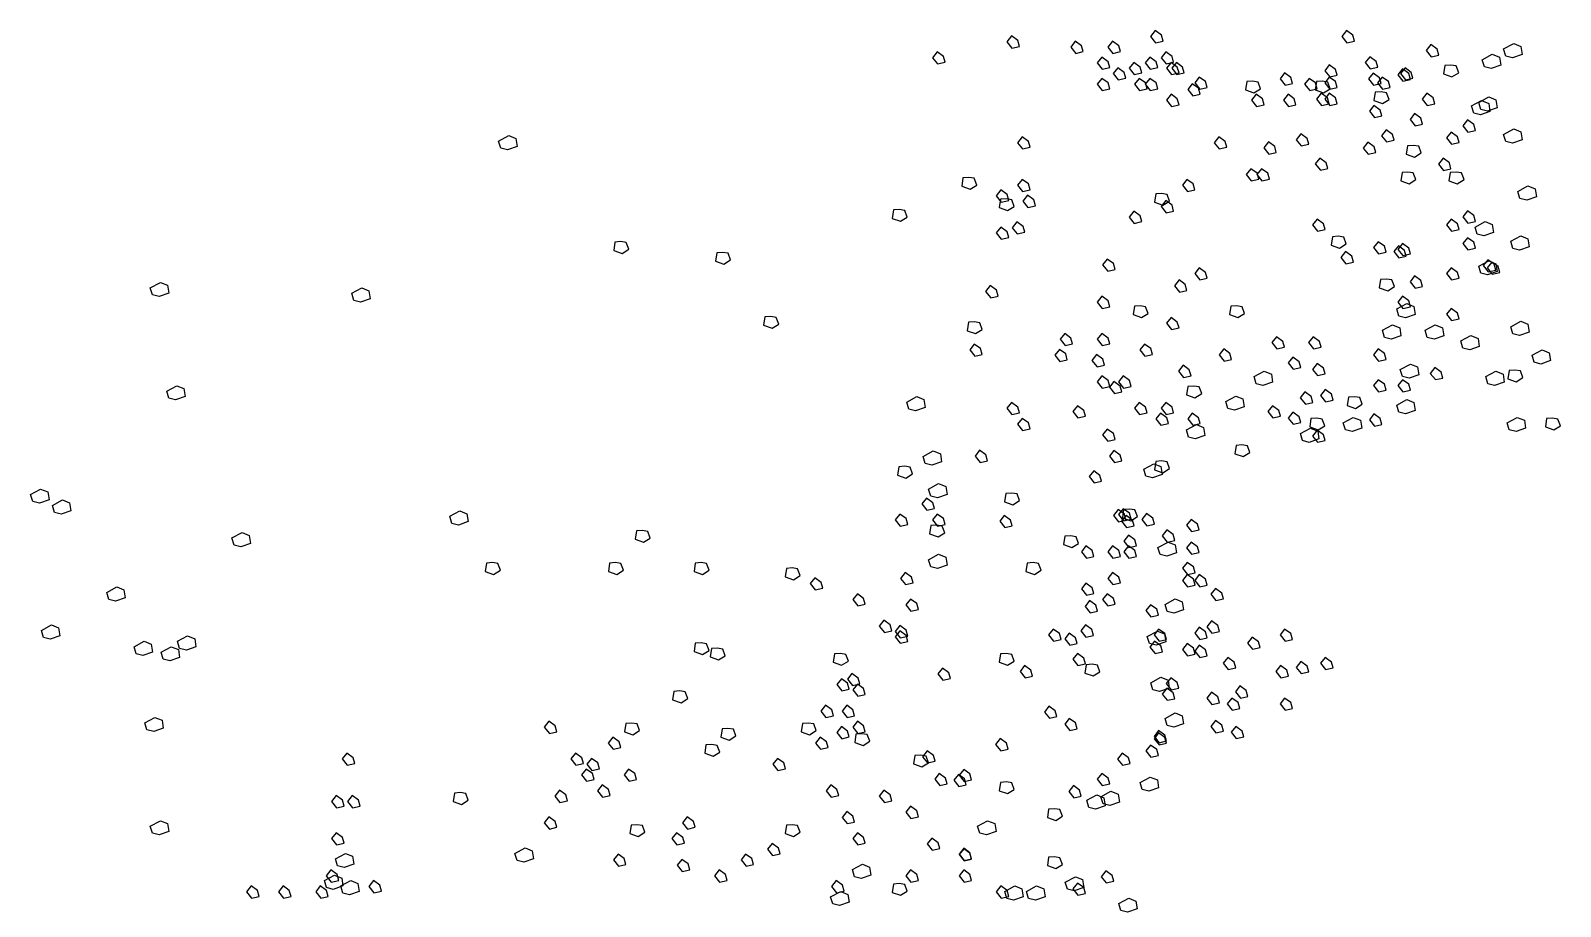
# Model space of a CAD drawing. Header units: millimetres. Extents: x 78 to 127.2, y 151.6 to 179.7.
# Drawn here: x 96.604 to 100.327, y 155.069 to 157.201 of the extents above; entities that cross this region are included whole.
import ezdxf

# ---------------------------------------------------------------- set-up
doc = ezdxf.new("R2010")
doc.units = ezdxf.units.MM
doc.layers.add('arbre', color=250, linetype='Continuous')

# ---------------------------------------------------------------- blocks, each defined once
blk = doc.blocks.new('arbre5')
at = {"layer": 'arbre'}
for points in [[(238.4582, 17.0259), (238.447, 17.0116), (238.4592, 16.9963), (238.4776, 17.0004), (238.4735, 17.0147)], [(238.8076, 17.0388), (238.7964, 17.0246), (238.8086, 17.0093), (238.827, 17.0133), (238.8229, 17.0276)], [(239.2734, 17.0388), (239.2622, 17.0246), (239.2745, 17.0093), (239.2928, 17.0133), (239.2887, 17.0276)], [(238.2771, 16.9871), (238.2658, 16.9728), (238.2781, 16.9575), (238.2964, 16.9616), (238.2923, 16.9759)], [(238.6135, 17.0129), (238.6023, 16.9987), (238.6145, 16.9834), (238.6329, 16.9875), (238.6288, 17.0017)], [(238.7041, 17.0129), (238.6929, 16.9987), (238.7051, 16.9834), (238.7234, 16.9875), (238.7194, 17.0017)], [(238.8335, 16.9871), (238.8223, 16.9728), (238.8345, 16.9575), (238.8528, 16.9616), (238.8488, 16.9759)], [(239.4787, 17.0047), (239.4675, 16.9905), (239.4797, 16.9752), (239.4981, 16.9793), (239.494, 16.9935)], [(239.6038, 16.9679), (239.6283, 16.9812), (239.6456, 16.9741), (239.6487, 16.9547), (239.6252, 16.9466), (239.6089, 16.9506)], [(239.6558, 16.994), (239.6803, 17.0072), (239.6976, 17.0001), (239.7007, 16.9807), (239.6772, 16.9726), (239.6609, 16.9766)], [(238.6782, 16.9741), (238.667, 16.9599), (238.6792, 16.9446), (238.6976, 16.9487), (238.6935, 16.9629)], [(238.717, 16.9483), (238.7058, 16.934), (238.718, 16.9187), (238.7364, 16.9228), (238.7323, 16.9371)], [(238.7558, 16.9612), (238.7446, 16.9469), (238.7569, 16.9317), (238.7752, 16.9357), (238.7711, 16.95)], [(238.7947, 16.9741), (238.7834, 16.9599), (238.7957, 16.9446), (238.814, 16.9487), (238.8099, 16.9629)], [(238.8464, 16.9612), (238.8352, 16.9469), (238.8474, 16.9317), (238.8658, 16.9357), (238.8617, 16.95)], [(238.8594, 16.9612), (238.8481, 16.9469), (238.8604, 16.9317), (238.8787, 16.9357), (238.8746, 16.95)], [(239.2316, 16.9553), (239.2203, 16.9411), (239.2326, 16.9258), (239.2509, 16.9299), (239.2469, 16.9441)], [(239.3304, 16.9751), (239.3192, 16.9608), (239.3314, 16.9455), (239.3498, 16.9496), (239.3457, 16.9639)], [(239.4095, 16.9454), (239.3983, 16.9312), (239.4105, 16.9159), (239.4289, 16.92), (239.4248, 16.9342)], [(239.4158, 16.9483), (239.4046, 16.934), (239.4168, 16.9187), (239.4351, 16.9228), (239.4311, 16.9371)], [(239.5128, 16.9537), (239.5097, 16.9333), (239.5301, 16.9262), (239.5464, 16.9363), (239.5403, 16.9526), (239.527, 16.9547)], [(238.6782, 16.9224), (238.667, 16.9081), (238.6792, 16.8929), (238.6976, 16.8969), (238.6935, 16.9112)], [(238.7688, 16.9224), (238.7576, 16.9081), (238.7698, 16.8929), (238.7881, 16.8969), (238.7841, 16.9112)], [(238.7947, 16.9224), (238.7834, 16.9081), (238.7957, 16.8929), (238.814, 16.8969), (238.8099, 16.9112)], [(238.8982, 16.9095), (238.887, 16.8952), (238.8992, 16.8799), (238.9175, 16.884), (238.9135, 16.8983)], [(238.8982, 16.9095), (238.887, 16.8952), (238.8992, 16.8799), (238.9175, 16.884), (238.9135, 16.8983)], [(238.9152, 16.9257), (238.904, 16.9114), (238.9162, 16.8961), (238.9346, 16.9002), (238.9305, 16.9145)], [(239.0307, 16.9146), (239.0276, 16.8942), (239.048, 16.8871), (239.0643, 16.8973), (239.0582, 16.9136), (239.0449, 16.9156)], [(239.1228, 16.9356), (239.1116, 16.9213), (239.1238, 16.906), (239.1422, 16.9101), (239.1381, 16.9244)], [(239.1829, 16.9224), (239.1716, 16.9081), (239.1839, 16.8929), (239.2022, 16.8969), (239.1981, 16.9112)], [(239.2001, 16.9146), (239.197, 16.8942), (239.2174, 16.8871), (239.2337, 16.8973), (239.2276, 16.9136), (239.2143, 16.9156)], [(239.2316, 16.9257), (239.2203, 16.9114), (239.2326, 16.8961), (239.2509, 16.9002), (239.2469, 16.9145)], [(239.3381, 16.9353), (239.3269, 16.9211), (239.3392, 16.9058), (239.3575, 16.9099), (239.3534, 16.9241)], [(239.3601, 16.9257), (239.3489, 16.9114), (239.3611, 16.8961), (239.3795, 16.9002), (239.3754, 16.9145)], [(238.8464, 16.8836), (238.8352, 16.8693), (238.8474, 16.8541), (238.8658, 16.8581), (238.8617, 16.8724)], [(239.0535, 16.8836), (239.0422, 16.8693), (239.0545, 16.8541), (239.0728, 16.8581), (239.0687, 16.8724)], [(239.1311, 16.8836), (239.1199, 16.8693), (239.1321, 16.8541), (239.1505, 16.8581), (239.1464, 16.8724)], [(239.2118, 16.8862), (239.2006, 16.8719), (239.2128, 16.8566), (239.2312, 16.8607), (239.2271, 16.8749)], [(239.2316, 16.8862), (239.2203, 16.8719), (239.2326, 16.8566), (239.2509, 16.8607), (239.2469, 16.8749)], [(239.3434, 16.8885), (239.3403, 16.8682), (239.3607, 16.861), (239.377, 16.8712), (239.3709, 16.8875), (239.3576, 16.8896)], [(239.4688, 16.8862), (239.4576, 16.8719), (239.4699, 16.8566), (239.4882, 16.8607), (239.4841, 16.8749)], [(239.5778, 16.8553), (239.6023, 16.8685), (239.6196, 16.8614), (239.6226, 16.842), (239.5992, 16.8339), (239.5829, 16.8379)], [(239.5951, 16.8639), (239.6196, 16.8772), (239.6369, 16.87), (239.64, 16.8507), (239.6165, 16.8425), (239.6002, 16.8466)], [(239.3403, 16.8565), (239.3291, 16.8422), (239.3413, 16.827), (239.3597, 16.831), (239.3556, 16.8453)], [(239.4392, 16.8367), (239.428, 16.8225), (239.4402, 16.8072), (239.4585, 16.8113), (239.4545, 16.8255)], [(239.37, 16.7972), (239.3588, 16.7829), (239.371, 16.7677), (239.3893, 16.7717), (239.3853, 16.786)], [(239.5282, 16.7916), (239.5169, 16.7773), (239.5292, 16.762), (239.5475, 16.7661), (239.5434, 16.7804)], [(239.5677, 16.8212), (239.5565, 16.807), (239.5687, 16.7917), (239.5871, 16.7958), (239.583, 16.81)], [(239.6558, 16.7859), (239.6803, 16.7992), (239.6976, 16.792), (239.7007, 16.7727), (239.6772, 16.7645), (239.6609, 16.7686)], [(237.2101, 16.7699), (237.2346, 16.7832), (237.2519, 16.7761), (237.2549, 16.7567), (237.2315, 16.7485), (237.2152, 16.7526)], [(238.4841, 16.7801), (238.4729, 16.7659), (238.4851, 16.7506), (238.5035, 16.7547), (238.4994, 16.7689)], [(238.9629, 16.7801), (238.9517, 16.7659), (238.9639, 16.7506), (238.9822, 16.7547), (238.9782, 16.7689)], [(239.0833, 16.7676), (239.0721, 16.7533), (239.0843, 16.738), (239.1026, 16.7421), (239.0986, 16.7564)], [(239.1624, 16.7873), (239.1511, 16.7731), (239.1634, 16.7578), (239.1817, 16.7619), (239.1776, 16.7761)], [(239.3252, 16.7672), (239.314, 16.7529), (239.3262, 16.7376), (239.3446, 16.7417), (239.3405, 16.756)], [(239.4215, 16.7583), (239.4185, 16.7379), (239.4389, 16.7308), (239.4552, 16.741), (239.4491, 16.7573), (239.4358, 16.7593)], [(239.2087, 16.7284), (239.1975, 16.7141), (239.2098, 16.6988), (239.2281, 16.7029), (239.224, 16.7172)], [(239.5084, 16.728), (239.4972, 16.7138), (239.5094, 16.6985), (239.5277, 16.7026), (239.5237, 16.7168)], [(238.3401, 16.6802), (238.3371, 16.6598), (238.3575, 16.6527), (238.3738, 16.6628), (238.3676, 16.6791), (238.3544, 16.6812)], [(239.0405, 16.7025), (239.0293, 16.6883), (239.0415, 16.673), (239.0599, 16.677), (239.0558, 16.6913)], [(239.0664, 16.7025), (239.0552, 16.6883), (239.0674, 16.673), (239.0858, 16.677), (239.0817, 16.6913)], [(239.4085, 16.6932), (239.4055, 16.6728), (239.4258, 16.6657), (239.4422, 16.6759), (239.436, 16.6922), (239.4228, 16.6942)], [(239.5258, 16.6932), (239.5227, 16.6728), (239.5431, 16.6657), (239.5594, 16.6759), (239.5533, 16.6922), (239.5401, 16.6942)], [(238.4323, 16.6508), (238.4211, 16.6365), (238.4334, 16.6212), (238.4517, 16.6253), (238.4476, 16.6396)], [(238.4841, 16.6766), (238.4729, 16.6624), (238.4851, 16.6471), (238.5035, 16.6512), (238.4994, 16.6654)], [(238.8092, 16.6411), (238.8061, 16.6207), (238.8265, 16.6136), (238.8428, 16.6238), (238.8367, 16.6401), (238.8234, 16.6421)], [(238.8852, 16.6766), (238.874, 16.6624), (238.8863, 16.6471), (238.9046, 16.6512), (238.9005, 16.6654)], [(239.6905, 16.6472), (239.715, 16.6605), (239.7323, 16.6533), (239.7354, 16.634), (239.7119, 16.6258), (239.6956, 16.6299)], [(238.4313, 16.6281), (238.4283, 16.6077), (238.4487, 16.6006), (238.465, 16.6107), (238.4588, 16.627), (238.4456, 16.6291)], [(238.497, 16.6378), (238.4858, 16.6236), (238.4981, 16.6083), (238.5164, 16.6124), (238.5123, 16.6266)], [(238.8335, 16.6249), (238.8223, 16.6106), (238.8345, 16.5954), (238.8528, 16.5994), (238.8488, 16.6137)], [(238.1707, 16.602), (238.1677, 16.5816), (238.1881, 16.5745), (238.2044, 16.5847), (238.1983, 16.601), (238.185, 16.603)], [(238.4712, 16.5732), (238.4599, 16.5589), (238.4722, 16.5436), (238.4905, 16.5477), (238.4864, 16.562)], [(238.7558, 16.599), (238.7446, 16.5848), (238.7569, 16.5695), (238.7752, 16.5736), (238.7711, 16.5878)], [(239.2019, 16.5798), (239.1907, 16.5655), (239.2029, 16.5503), (239.2213, 16.5543), (239.2172, 16.5686)], [(239.5282, 16.5798), (239.5169, 16.5655), (239.5292, 16.5503), (239.5475, 16.5543), (239.5434, 16.5686)], [(239.5677, 16.5996), (239.5565, 16.5853), (239.5687, 16.57), (239.5871, 16.5741), (239.583, 16.5884)], [(239.5865, 16.5605), (239.6109, 16.5738), (239.6283, 16.5666), (239.6313, 16.5473), (239.6079, 16.5391), (239.5916, 16.5432)], [(238.4323, 16.5602), (238.4211, 16.546), (238.4334, 16.5307), (238.4517, 16.5348), (238.4476, 16.549)], [(239.2391, 16.5369), (239.2361, 16.5165), (239.2565, 16.5094), (239.2728, 16.5196), (239.2667, 16.5359), (239.2534, 16.5379)], [(239.5677, 16.5346), (239.5565, 16.5204), (239.5687, 16.5051), (239.5871, 16.5092), (239.583, 16.5234)], [(239.6732, 16.5258), (239.6976, 16.5391), (239.715, 16.532), (239.718, 16.5126), (239.6946, 16.5044), (239.6783, 16.5085)], [(237.4932, 16.5239), (237.4902, 16.5035), (237.5106, 16.4964), (237.5269, 16.5066), (237.5207, 16.5229), (237.5075, 16.5249)], [(237.7408, 16.4978), (237.7377, 16.4775), (237.7581, 16.4703), (237.7744, 16.4805), (237.7683, 16.4968), (237.755, 16.4988)], [(239.2711, 16.5007), (239.2599, 16.4865), (239.2721, 16.4712), (239.2905, 16.4753), (239.2864, 16.4895)], [(239.3502, 16.5248), (239.339, 16.5105), (239.3512, 16.4952), (239.3696, 16.4993), (239.3655, 16.5136)], [(239.3996, 16.5149), (239.3884, 16.5006), (239.4006, 16.4853), (239.419, 16.4894), (239.4149, 16.5037)], [(239.4095, 16.5205), (239.3983, 16.5062), (239.4105, 16.491), (239.4289, 16.495), (239.4248, 16.5093)], [(238.6911, 16.4826), (238.6799, 16.4684), (238.6922, 16.4531), (238.7105, 16.4572), (238.7064, 16.4714)], [(238.9152, 16.4612), (238.904, 16.447), (238.9162, 16.4317), (238.9346, 16.4357), (238.9305, 16.45)], [(239.5282, 16.4612), (239.5169, 16.447), (239.5292, 16.4317), (239.5475, 16.4357), (239.5434, 16.45)], [(239.5951, 16.4652), (239.6196, 16.4784), (239.6369, 16.4713), (239.64, 16.4519), (239.6165, 16.4438), (239.6002, 16.4478)], [(239.6171, 16.481), (239.6059, 16.4667), (239.6181, 16.4514), (239.6365, 16.4555), (239.6324, 16.4698)], [(239.627, 16.4753), (239.6158, 16.4611), (239.628, 16.4458), (239.6464, 16.4499), (239.6423, 16.4641)], [(236.3624, 16.4125), (236.3869, 16.4257), (236.4042, 16.4186), (236.4073, 16.3992), (236.3838, 16.3911), (236.3675, 16.3952)], [(238.8658, 16.4316), (238.8546, 16.4173), (238.8668, 16.402), (238.8851, 16.4061), (238.8811, 16.4204)], [(239.3564, 16.4327), (239.3533, 16.4123), (239.3737, 16.4052), (239.39, 16.4154), (239.3839, 16.4317), (239.3707, 16.4337)], [(239.4392, 16.4415), (239.428, 16.4272), (239.4402, 16.4119), (239.4585, 16.416), (239.4545, 16.4302)], [(236.8525, 16.3992), (236.8769, 16.4125), (236.8943, 16.4054), (236.8973, 16.386), (236.8739, 16.3778), (236.8576, 16.3819)], [(238.4065, 16.418), (238.3952, 16.4037), (238.4075, 16.3884), (238.4258, 16.3925), (238.4217, 16.4067)], [(238.6782, 16.3921), (238.667, 16.3778), (238.6792, 16.3625), (238.6976, 16.3666), (238.6935, 16.3809)], [(239.4095, 16.392), (239.3983, 16.3778), (239.4105, 16.3625), (239.4289, 16.3666), (239.4248, 16.3808)], [(238.7571, 16.3676), (238.754, 16.3472), (238.7744, 16.3401), (238.7907, 16.3503), (238.7846, 16.3666), (238.7713, 16.3686)], [(238.9916, 16.3676), (238.9885, 16.3472), (239.0089, 16.3401), (239.0252, 16.3503), (239.0191, 16.3666), (239.0059, 16.3686)], [(239.3957, 16.3611), (239.4201, 16.3744), (239.4375, 16.3673), (239.4405, 16.3479), (239.4171, 16.3397), (239.4008, 16.3438)], [(239.5282, 16.3624), (239.5169, 16.3481), (239.5292, 16.3328), (239.5475, 16.3369), (239.5434, 16.3512)], [(237.858, 16.3415), (237.855, 16.3212), (237.8754, 16.314), (237.8917, 16.3242), (237.8856, 16.3405), (237.8723, 16.3426)], [(238.3532, 16.3285), (238.3501, 16.3081), (238.3705, 16.301), (238.3868, 16.3112), (238.3807, 16.3275), (238.3674, 16.3295)], [(238.8464, 16.3403), (238.8352, 16.3261), (238.8474, 16.3108), (238.8658, 16.3149), (238.8617, 16.3291)], [(239.361, 16.3091), (239.3854, 16.3224), (239.4028, 16.3152), (239.4058, 16.2959), (239.3824, 16.2877), (239.3661, 16.2918)], [(239.465, 16.3091), (239.4895, 16.3224), (239.5068, 16.3152), (239.5099, 16.2959), (239.4865, 16.2877), (239.4701, 16.2918)], [(239.6732, 16.3178), (239.6976, 16.331), (239.715, 16.3239), (239.718, 16.3045), (239.6946, 16.2964), (239.6783, 16.3005)], [(238.3676, 16.2757), (238.3564, 16.2614), (238.3687, 16.2461), (238.387, 16.2502), (238.3829, 16.2645)], [(238.5876, 16.3015), (238.5764, 16.2873), (238.5886, 16.272), (238.607, 16.2761), (238.6029, 16.2903)], [(238.6782, 16.3015), (238.667, 16.2873), (238.6792, 16.272), (238.6976, 16.2761), (238.6935, 16.2903)], [(238.7817, 16.2757), (238.7705, 16.2614), (238.7827, 16.2461), (238.8011, 16.2502), (238.797, 16.2645)], [(239.103, 16.2932), (239.0918, 16.279), (239.1041, 16.2637), (239.1224, 16.2677), (239.1183, 16.282)], [(239.192, 16.2932), (239.1808, 16.279), (239.193, 16.2637), (239.2114, 16.2677), (239.2073, 16.282)], [(239.5518, 16.2831), (239.5762, 16.2964), (239.5936, 16.2892), (239.5966, 16.2699), (239.5732, 16.2617), (239.5569, 16.2658)], [(238.5747, 16.2627), (238.5635, 16.2485), (238.5757, 16.2332), (238.594, 16.2373), (238.59, 16.2515)], [(238.6653, 16.2498), (238.654, 16.2355), (238.6663, 16.2203), (238.6846, 16.2243), (238.6805, 16.2386)], [(238.9745, 16.2636), (238.9633, 16.2493), (238.9755, 16.234), (238.9939, 16.2381), (238.9898, 16.2524)], [(239.1426, 16.2438), (239.1314, 16.2295), (239.1436, 16.2143), (239.162, 16.2183), (239.1579, 16.2326)], [(239.3502, 16.2636), (239.339, 16.2493), (239.3512, 16.234), (239.3696, 16.2381), (239.3655, 16.2524)], [(239.7252, 16.2484), (239.7497, 16.2617), (239.767, 16.2546), (239.7701, 16.2352), (239.7466, 16.227), (239.7303, 16.2311)], [(238.6782, 16.1981), (238.667, 16.1838), (238.6792, 16.1685), (238.6976, 16.1726), (238.6935, 16.1869)], [(238.73, 16.1981), (238.7187, 16.1838), (238.731, 16.1685), (238.7493, 16.1726), (238.7452, 16.1869)], [(238.8757, 16.224), (238.8644, 16.2098), (238.8767, 16.1945), (238.895, 16.1986), (238.8909, 16.2128)], [(239.0488, 16.1964), (239.0732, 16.2097), (239.0906, 16.2025), (239.0936, 16.1832), (239.0702, 16.175), (239.0539, 16.1791)], [(239.2019, 16.2283), (239.1907, 16.214), (239.2029, 16.1987), (239.2213, 16.2028), (239.2172, 16.2171)], [(239.4043, 16.2138), (239.4288, 16.227), (239.4461, 16.2199), (239.4492, 16.2005), (239.4257, 16.1924), (239.4094, 16.1964)], [(239.4886, 16.2184), (239.4774, 16.2041), (239.4896, 16.1889), (239.508, 16.1929), (239.5039, 16.2072)], [(239.6125, 16.1964), (239.6369, 16.2097), (239.6543, 16.2025), (239.6573, 16.1832), (239.6339, 16.175), (239.6176, 16.1791)], [(239.6691, 16.2113), (239.666, 16.1909), (239.6864, 16.1838), (239.7027, 16.194), (239.6966, 16.2103), (239.6834, 16.2123)], [(236.4022, 16.1609), (236.4266, 16.1742), (236.444, 16.1671), (236.447, 16.1477), (236.4236, 16.1395), (236.4073, 16.1436)], [(238.7076, 16.1845), (238.6964, 16.1703), (238.7086, 16.155), (238.727, 16.159), (238.7229, 16.1733)], [(238.8874, 16.1722), (238.8843, 16.1519), (238.9047, 16.1447), (238.921, 16.1549), (238.9149, 16.1712), (238.9016, 16.1733)], [(239.1722, 16.1591), (239.161, 16.1449), (239.1733, 16.1296), (239.1916, 16.1336), (239.1875, 16.1479)], [(239.2217, 16.1648), (239.2105, 16.1505), (239.2227, 16.1352), (239.241, 16.1393), (239.237, 16.1535)], [(239.3502, 16.1888), (239.339, 16.1745), (239.3512, 16.1592), (239.3696, 16.1633), (239.3655, 16.1776)], [(239.4095, 16.1888), (239.3983, 16.1745), (239.4105, 16.1592), (239.4289, 16.1633), (239.4248, 16.1776)], [(238.2034, 16.1345), (238.2279, 16.1477), (238.2452, 16.1406), (238.2483, 16.1212), (238.2248, 16.1131), (238.2085, 16.1171)], [(238.4582, 16.1334), (238.447, 16.1191), (238.4592, 16.1038), (238.4776, 16.1079), (238.4735, 16.1222)], [(238.6186, 16.1252), (238.6074, 16.111), (238.6196, 16.0957), (238.638, 16.0997), (238.6339, 16.114)], [(238.7688, 16.1334), (238.7576, 16.1191), (238.7698, 16.1038), (238.7881, 16.1079), (238.7841, 16.1222)], [(238.8335, 16.1334), (238.8223, 16.1191), (238.8345, 16.1038), (238.8528, 16.1079), (238.8488, 16.1222)], [(238.9794, 16.1358), (239.0039, 16.149), (239.0212, 16.1419), (239.0242, 16.1225), (239.0008, 16.1144), (238.9845, 16.1184)], [(239.0932, 16.1252), (239.0819, 16.111), (239.0942, 16.0957), (239.1125, 16.0997), (239.1084, 16.114)], [(239.2782, 16.1462), (239.2752, 16.1258), (239.2956, 16.1187), (239.3119, 16.1289), (239.3057, 16.1452), (239.2925, 16.1472)], [(239.3957, 16.1271), (239.4201, 16.1403), (239.4375, 16.1332), (239.4405, 16.1138), (239.4171, 16.1057), (239.4008, 16.1098)], [(238.4841, 16.0946), (238.4729, 16.0803), (238.4851, 16.065), (238.5035, 16.0691), (238.4994, 16.0834)], [(238.8205, 16.1075), (238.8093, 16.0933), (238.8216, 16.078), (238.8399, 16.082), (238.8358, 16.0963)], [(238.8982, 16.1075), (238.887, 16.0933), (238.8992, 16.078), (238.9175, 16.082), (238.9135, 16.0963)], [(239.1426, 16.1097), (239.1314, 16.0954), (239.1436, 16.0802), (239.162, 16.0842), (239.1579, 16.0985)], [(239.187, 16.0941), (239.184, 16.0737), (239.2044, 16.0666), (239.2207, 16.0768), (239.2145, 16.0931), (239.2013, 16.0951)], [(239.2656, 16.0837), (239.29, 16.097), (239.3074, 16.0899), (239.3104, 16.0705), (239.287, 16.0623), (239.2707, 16.0664)], [(239.3403, 16.1055), (239.3291, 16.0912), (239.3413, 16.0759), (239.3597, 16.08), (239.3556, 16.0943)], [(239.6645, 16.0837), (239.689, 16.097), (239.7063, 16.0899), (239.7094, 16.0705), (239.6859, 16.0623), (239.6696, 16.0664)], [(239.7603, 16.0941), (239.7573, 16.0737), (239.7776, 16.0666), (239.7939, 16.0768), (239.7878, 16.0931), (239.7746, 16.0951)], [(238.6911, 16.0687), (238.6799, 16.0545), (238.6922, 16.0392), (238.7105, 16.0432), (238.7064, 16.0575)], [(238.884, 16.0664), (238.9085, 16.0796), (238.9258, 16.0725), (238.9289, 16.0532), (238.9054, 16.045), (238.8891, 16.0491)], [(239.1615, 16.0577), (239.186, 16.071), (239.2033, 16.0638), (239.2064, 16.0445), (239.1829, 16.0363), (239.1666, 16.0404)], [(239.2019, 16.0659), (239.1907, 16.0517), (239.2029, 16.0364), (239.2213, 16.0405), (239.2172, 16.0547)], [(238.2432, 16.0021), (238.2676, 16.0153), (238.285, 16.0082), (238.288, 15.9888), (238.2646, 15.9807), (238.2483, 15.9847)], [(238.3806, 16.017), (238.3694, 16.0027), (238.3816, 15.9874), (238.3999, 15.9915), (238.3959, 16.0058)], [(238.7076, 16.0165), (238.6964, 16.0023), (238.7086, 15.987), (238.727, 15.991), (238.7229, 16.0053)], [(239.0046, 16.029), (239.0016, 16.0086), (239.0219, 16.0015), (239.0383, 16.0116), (239.0321, 16.028), (239.0189, 16.03)], [(238.1838, 15.9769), (238.1807, 15.9565), (238.2011, 15.9494), (238.2174, 15.9596), (238.2113, 15.9759), (238.198, 15.9779)], [(238.7799, 15.971), (238.8044, 15.9843), (238.8217, 15.9772), (238.8248, 15.9578), (238.8013, 15.9496), (238.785, 15.9537)], [(238.8092, 15.9899), (238.8061, 15.9695), (238.8265, 15.9624), (238.8428, 15.9726), (238.8367, 15.9889), (238.8234, 15.9909)], [(238.2564, 15.9226), (238.2809, 15.9359), (238.2982, 15.9287), (238.3013, 15.9094), (238.2778, 15.9012), (238.2615, 15.9053)], [(238.6582, 15.9671), (238.6469, 15.9528), (238.6592, 15.9376), (238.6775, 15.9416), (238.6734, 15.9559)], [(236.071, 15.9094), (236.0955, 15.9226), (236.1128, 15.9155), (236.1159, 15.8961), (236.0925, 15.888), (236.0761, 15.8921)], [(238.2512, 15.9006), (238.24, 15.8863), (238.2522, 15.871), (238.2705, 15.8751), (238.2665, 15.8894)], [(238.4444, 15.9118), (238.4413, 15.8914), (238.4617, 15.8842), (238.478, 15.8944), (238.4719, 15.9107), (238.4586, 15.9128)], [(236.124, 15.8829), (236.1485, 15.8962), (236.1658, 15.889), (236.1689, 15.8697), (236.1454, 15.8615), (236.1291, 15.8656)], [(237.0909, 15.8564), (237.1153, 15.8697), (237.1327, 15.8625), (237.1357, 15.8432), (237.1123, 15.835), (237.096, 15.8391)], [(238.1865, 15.8618), (238.1753, 15.8475), (238.1875, 15.8322), (238.2058, 15.8363), (238.2018, 15.8506)], [(238.2771, 15.8618), (238.2658, 15.8475), (238.2781, 15.8322), (238.2964, 15.8363), (238.2923, 15.8506)], [(238.7175, 15.8725), (238.7063, 15.8583), (238.7185, 15.843), (238.7368, 15.8471), (238.7328, 15.8613)], [(238.73, 15.8747), (238.7187, 15.8604), (238.731, 15.8451), (238.7493, 15.8492), (238.7452, 15.8635)], [(238.731, 15.8727), (238.7279, 15.8523), (238.7483, 15.8452), (238.7646, 15.8554), (238.7585, 15.8717), (238.7453, 15.8737)], [(238.7867, 15.8627), (238.7755, 15.8484), (238.7877, 15.8331), (238.806, 15.8372), (238.802, 15.8514)], [(238.2619, 15.8336), (238.2589, 15.8132), (238.2793, 15.8061), (238.2956, 15.8163), (238.2895, 15.8326), (238.2762, 15.8346)], [(238.4407, 15.8584), (238.4294, 15.8441), (238.4417, 15.8289), (238.46, 15.8329), (238.456, 15.8472)], [(238.7372, 15.8584), (238.726, 15.8441), (238.7383, 15.8289), (238.7566, 15.8329), (238.7525, 15.8472)], [(238.8361, 15.8231), (238.8249, 15.8089), (238.8371, 15.7936), (238.8555, 15.7977), (238.8514, 15.8119)], [(238.8954, 15.8485), (238.8842, 15.8343), (238.8964, 15.819), (238.9148, 15.823), (238.9107, 15.8373)], [(236.5611, 15.8035), (236.5856, 15.8167), (236.6029, 15.8096), (236.6059, 15.7902), (236.5825, 15.7821), (236.5662, 15.7862)], [(237.5453, 15.8206), (237.5423, 15.8002), (237.5627, 15.7931), (237.579, 15.8033), (237.5729, 15.8196), (237.5596, 15.8216)], [(238.5877, 15.8076), (238.5846, 15.7872), (238.605, 15.7801), (238.6213, 15.7902), (238.6152, 15.8065), (238.6019, 15.8086)], [(238.7429, 15.81), (238.7317, 15.7958), (238.7439, 15.7805), (238.7623, 15.7846), (238.7582, 15.7988)], [(238.8146, 15.7803), (238.8391, 15.7936), (238.8564, 15.7864), (238.8595, 15.7671), (238.836, 15.7589), (238.8197, 15.763)], [(238.8954, 15.7935), (238.8842, 15.7792), (238.8964, 15.7639), (238.9148, 15.768), (238.9107, 15.7823)], [(238.2564, 15.7505), (238.2809, 15.7638), (238.2982, 15.7566), (238.3013, 15.7373), (238.2778, 15.7291), (238.2615, 15.7332)], [(238.6394, 15.7842), (238.6282, 15.7699), (238.6404, 15.7546), (238.6587, 15.7587), (238.6547, 15.7729)], [(238.7041, 15.7842), (238.6929, 15.7699), (238.7051, 15.7546), (238.7234, 15.7587), (238.7194, 15.7729)], [(238.7429, 15.7842), (238.7317, 15.7699), (238.7439, 15.7546), (238.7623, 15.7587), (238.7582, 15.7729)], [(237.1805, 15.7424), (237.1775, 15.7221), (237.1979, 15.7149), (237.2142, 15.7251), (237.208, 15.7414), (237.1948, 15.7435)], [(237.4802, 15.7424), (237.4771, 15.7221), (237.4975, 15.7149), (237.5138, 15.7251), (237.5077, 15.7414), (237.4945, 15.7435)], [(237.6887, 15.7424), (237.6856, 15.7221), (237.706, 15.7149), (237.7223, 15.7251), (237.7162, 15.7414), (237.7029, 15.7435)], [(237.9102, 15.7294), (237.9071, 15.709), (237.9275, 15.7019), (237.9438, 15.7121), (237.9377, 15.7284), (237.9244, 15.7304)], [(238.1994, 15.7195), (238.1882, 15.7052), (238.2004, 15.6899), (238.2188, 15.694), (238.2147, 15.7083)], [(238.4965, 15.7424), (238.4934, 15.7221), (238.5138, 15.7149), (238.5301, 15.7251), (238.524, 15.7414), (238.5107, 15.7435)], [(238.7041, 15.7195), (238.6929, 15.7052), (238.7051, 15.6899), (238.7234, 15.694), (238.7194, 15.7083)], [(238.8855, 15.7441), (238.8743, 15.7298), (238.8866, 15.7145), (238.9049, 15.7186), (238.9008, 15.7329)], [(238.8855, 15.7144), (238.8743, 15.7002), (238.8866, 15.6849), (238.9049, 15.6889), (238.9008, 15.7032)], [(238.9152, 15.7144), (238.904, 15.7002), (238.9162, 15.6849), (238.9346, 15.6889), (238.9305, 15.7032)], [(236.2565, 15.6711), (236.2809, 15.6843), (236.2983, 15.6772), (236.3013, 15.6578), (236.2779, 15.6497), (236.2616, 15.6538)], [(237.9794, 15.7065), (237.9682, 15.6923), (237.9805, 15.677), (237.9988, 15.6811), (237.9947, 15.6953)], [(238.6394, 15.6936), (238.6282, 15.6793), (238.6404, 15.6641), (238.6587, 15.6681), (238.6547, 15.6824)], [(238.9547, 15.6805), (238.9435, 15.6663), (238.9558, 15.651), (238.9741, 15.6551), (238.97, 15.6693)], [(238.083, 15.6677), (238.0717, 15.6535), (238.084, 15.6382), (238.1023, 15.6423), (238.0982, 15.6565)], [(238.2124, 15.6548), (238.2011, 15.6405), (238.2134, 15.6253), (238.2317, 15.6293), (238.2276, 15.6436)], [(238.6483, 15.6509), (238.6371, 15.6366), (238.6493, 15.6213), (238.6676, 15.6254), (238.6636, 15.6397)], [(238.6911, 15.6677), (238.6799, 15.6535), (238.6922, 15.6382), (238.7105, 15.6423), (238.7064, 15.6565)], [(238.7966, 15.641), (238.7854, 15.6267), (238.7976, 15.6114), (238.8159, 15.6155), (238.8119, 15.6298)], [(238.832, 15.6416), (238.8564, 15.6549), (238.8738, 15.6477), (238.8768, 15.6284), (238.8534, 15.6202), (238.8371, 15.6243)], [(238.1477, 15.6031), (238.1364, 15.5888), (238.1487, 15.5735), (238.167, 15.5776), (238.1629, 15.5919)], [(238.9449, 15.6015), (238.9336, 15.5872), (238.9459, 15.5719), (238.9642, 15.576), (238.9602, 15.5903)], [(236.0975, 15.5784), (236.122, 15.5917), (236.1393, 15.5845), (236.1424, 15.5652), (236.1189, 15.557), (236.1026, 15.5611)], [(236.4287, 15.5519), (236.4531, 15.5652), (236.4704, 15.558), (236.4735, 15.5387), (236.4501, 15.5305), (236.4337, 15.5346)], [(238.1865, 15.5901), (238.1753, 15.5759), (238.1875, 15.5606), (238.2058, 15.5647), (238.2018, 15.5789)], [(238.1865, 15.5772), (238.1753, 15.5629), (238.1875, 15.5477), (238.2058, 15.5517), (238.2018, 15.566)], [(238.5593, 15.5817), (238.5481, 15.5674), (238.5603, 15.5522), (238.5787, 15.5562), (238.5746, 15.5705)], [(238.5988, 15.5718), (238.5876, 15.5576), (238.5999, 15.5423), (238.6182, 15.5463), (238.6141, 15.5606)], [(238.6384, 15.5916), (238.6272, 15.5773), (238.6394, 15.562), (238.6578, 15.5661), (238.6537, 15.5804)], [(238.7886, 15.5636), (238.8131, 15.5769), (238.8304, 15.5697), (238.8335, 15.5504), (238.81, 15.5422), (238.7937, 15.5463)], [(238.8163, 15.5817), (238.8051, 15.5674), (238.8174, 15.5522), (238.8357, 15.5562), (238.8316, 15.5705)], [(238.9152, 15.586), (238.904, 15.5717), (238.9162, 15.5564), (238.9346, 15.5605), (238.9305, 15.5747)], [(239.0437, 15.5619), (239.0325, 15.5477), (239.0447, 15.5324), (239.0631, 15.5365), (239.059, 15.5507)], [(239.1228, 15.5817), (239.1116, 15.5674), (239.1238, 15.5522), (239.1422, 15.5562), (239.1381, 15.5705)], [(236.3227, 15.5387), (236.3472, 15.5519), (236.3645, 15.5448), (236.3675, 15.5254), (236.3441, 15.5173), (236.3278, 15.5214)], [(236.3889, 15.5255), (236.4134, 15.5387), (236.4307, 15.5316), (236.4338, 15.5122), (236.4103, 15.5041), (236.394, 15.5081)], [(237.6887, 15.5471), (237.6856, 15.5267), (237.706, 15.5196), (237.7223, 15.5298), (237.7162, 15.5461), (237.7029, 15.5481)], [(237.7277, 15.5341), (237.7247, 15.5137), (237.7451, 15.5066), (237.7614, 15.5167), (237.7553, 15.533), (237.742, 15.5351)], [(238.8065, 15.5521), (238.7952, 15.5378), (238.8075, 15.5225), (238.8258, 15.5266), (238.8217, 15.5408)], [(238.8855, 15.5464), (238.8743, 15.5322), (238.8866, 15.5169), (238.9049, 15.5209), (238.9008, 15.5352)], [(238.9152, 15.5422), (238.904, 15.5279), (238.9162, 15.5126), (238.9346, 15.5167), (238.9305, 15.531)], [(238.0274, 15.521), (238.0244, 15.5007), (238.0448, 15.4935), (238.0611, 15.5037), (238.0549, 15.52), (238.0417, 15.5221)], [(238.4313, 15.521), (238.4283, 15.5007), (238.4487, 15.4935), (238.465, 15.5037), (238.4588, 15.52), (238.4456, 15.5221)], [(238.4901, 15.4928), (238.4789, 15.4785), (238.4911, 15.4632), (238.5095, 15.4673), (238.5054, 15.4816)], [(238.6186, 15.5224), (238.6074, 15.5081), (238.6196, 15.4929), (238.638, 15.4969), (238.6339, 15.5112)], [(238.6398, 15.495), (238.6367, 15.4746), (238.6571, 15.4675), (238.6734, 15.4777), (238.6673, 15.494), (238.6541, 15.496)], [(238.9844, 15.5125), (238.9732, 15.4983), (238.9854, 15.483), (239.0038, 15.4871), (238.9997, 15.5013)], [(239.1129, 15.4928), (239.1017, 15.4785), (239.1139, 15.4632), (239.1323, 15.4673), (239.1282, 15.4816)], [(239.1624, 15.5026), (239.1511, 15.4884), (239.1634, 15.4731), (239.1817, 15.4772), (239.1776, 15.4914)], [(239.2217, 15.5125), (239.2105, 15.4983), (239.2227, 15.483), (239.241, 15.4871), (239.237, 15.5013)], [(238.0441, 15.4608), (238.0329, 15.4465), (238.0452, 15.4312), (238.0635, 15.4353), (238.0594, 15.4496)], [(238.07, 15.4737), (238.0588, 15.4595), (238.071, 15.4442), (238.0894, 15.4482), (238.0853, 15.4625)], [(238.29, 15.4867), (238.2788, 15.4724), (238.291, 15.4571), (238.3094, 15.4612), (238.3053, 15.4754)], [(238.7973, 15.4509), (238.8217, 15.4642), (238.8391, 15.457), (238.8421, 15.4377), (238.8187, 15.4295), (238.8024, 15.4336)], [(238.846, 15.4631), (238.8348, 15.4488), (238.847, 15.4336), (238.8654, 15.4376), (238.8613, 15.4519)], [(237.6365, 15.4299), (237.6335, 15.4095), (237.6539, 15.4024), (237.6702, 15.4126), (237.6641, 15.4289), (237.6508, 15.4309)], [(238.083, 15.4479), (238.0717, 15.4336), (238.084, 15.4183), (238.1023, 15.4224), (238.0982, 15.4366)], [(238.8361, 15.4377), (238.8249, 15.4235), (238.8371, 15.4082), (238.8555, 15.4122), (238.8514, 15.4265)], [(238.9449, 15.4278), (238.9336, 15.4136), (238.9459, 15.3983), (238.9642, 15.4024), (238.9602, 15.4166)], [(238.9943, 15.4137), (238.9831, 15.3994), (238.9953, 15.3842), (239.0137, 15.3882), (239.0096, 15.4025)], [(239.0141, 15.4434), (239.0029, 15.4291), (239.0151, 15.4138), (239.0334, 15.4179), (239.0294, 15.4321)], [(239.1228, 15.4137), (239.1116, 15.3994), (239.1238, 15.3842), (239.1422, 15.3882), (239.1381, 15.4025)], [(238.0053, 15.3961), (237.9941, 15.3818), (238.0063, 15.3666), (238.0247, 15.3706), (238.0206, 15.3849)], [(238.0571, 15.3961), (238.0459, 15.3818), (238.0581, 15.3666), (238.0764, 15.3706), (238.0724, 15.3849)], [(238.5494, 15.3939), (238.5382, 15.3797), (238.5504, 15.3644), (238.5688, 15.3685), (238.5647, 15.3827)], [(238.832, 15.3642), (238.8564, 15.3775), (238.8738, 15.3703), (238.8768, 15.351), (238.8534, 15.3428), (238.8371, 15.3469)], [(236.3492, 15.3533), (236.3736, 15.3666), (236.391, 15.3595), (236.394, 15.3401), (236.3706, 15.3319), (236.3543, 15.336)], [(237.3324, 15.3573), (237.3212, 15.343), (237.3335, 15.3278), (237.3518, 15.3318), (237.3477, 15.3461)], [(237.5193, 15.3517), (237.5162, 15.3314), (237.5366, 15.3242), (237.5529, 15.3344), (237.5468, 15.3507), (237.5336, 15.3527)], [(237.7538, 15.3387), (237.7507, 15.3183), (237.7711, 15.3112), (237.7874, 15.3214), (237.7813, 15.3377), (237.7681, 15.3397)], [(237.9492, 15.3517), (237.9462, 15.3314), (237.9666, 15.3242), (237.9829, 15.3344), (237.9768, 15.3507), (237.9635, 15.3527)], [(238.0441, 15.3444), (238.0329, 15.3301), (238.0452, 15.3148), (238.0635, 15.3189), (238.0594, 15.3332)], [(238.083, 15.3573), (238.0717, 15.343), (238.084, 15.3278), (238.1023, 15.3318), (238.0982, 15.3461)], [(238.5988, 15.3643), (238.5876, 15.35), (238.5999, 15.3347), (238.6182, 15.3388), (238.6141, 15.3531)], [(238.9547, 15.3587), (238.9435, 15.3444), (238.9558, 15.3291), (238.9741, 15.3332), (238.97, 15.3475)], [(239.0042, 15.3445), (238.993, 15.3303), (239.0052, 15.315), (239.0235, 15.3191), (239.0195, 15.3333)], [(237.4877, 15.3185), (237.4765, 15.3042), (237.4887, 15.289), (237.5071, 15.293), (237.503, 15.3073)], [(237.9924, 15.3185), (237.9812, 15.3042), (237.9934, 15.289), (238.0117, 15.293), (238.0077, 15.3073)], [(238.0795, 15.3257), (238.0765, 15.3053), (238.0969, 15.2982), (238.1132, 15.3084), (238.1071, 15.3247), (238.0938, 15.3267)], [(238.4308, 15.3149), (238.4196, 15.3006), (238.4318, 15.2853), (238.4501, 15.2894), (238.4461, 15.3037)], [(238.8163, 15.3346), (238.8051, 15.3204), (238.8174, 15.3051), (238.8357, 15.3092), (238.8316, 15.3234)], [(238.8163, 15.329), (238.8051, 15.3147), (238.8174, 15.2995), (238.8357, 15.3035), (238.8316, 15.3178)], [(236.8407, 15.2797), (236.8295, 15.2654), (236.8417, 15.2502), (236.8601, 15.2542), (236.856, 15.2685)], [(237.3971, 15.2797), (237.3859, 15.2654), (237.3982, 15.2502), (237.4165, 15.2542), (237.4124, 15.2685)], [(237.436, 15.2668), (237.4247, 15.2525), (237.437, 15.2372), (237.4553, 15.2413), (237.4512, 15.2556)], [(237.7147, 15.2996), (237.7117, 15.2793), (237.732, 15.2721), (237.7484, 15.2823), (237.7422, 15.2986), (237.729, 15.3007)], [(237.8889, 15.2668), (237.8776, 15.2525), (237.8899, 15.2372), (237.9082, 15.2413), (237.9041, 15.2556)], [(238.2229, 15.2736), (238.2198, 15.2532), (238.2402, 15.2461), (238.2565, 15.2563), (238.2504, 15.2726), (238.2371, 15.2746)], [(238.2528, 15.2852), (238.2416, 15.271), (238.2538, 15.2557), (238.2722, 15.2598), (238.2681, 15.274)], [(238.7274, 15.2796), (238.7162, 15.2653), (238.7284, 15.2501), (238.7467, 15.2541), (238.7427, 15.2684)], [(238.7966, 15.2994), (238.7854, 15.2851), (238.7976, 15.2698), (238.8159, 15.2739), (238.8119, 15.2882)], [(237.423, 15.2409), (237.4118, 15.2266), (237.424, 15.2113), (237.4424, 15.2154), (237.4383, 15.2297)], [(237.5265, 15.2409), (237.5153, 15.2266), (237.5276, 15.2113), (237.5459, 15.2154), (237.5418, 15.2297)], [(238.2825, 15.2302), (238.2713, 15.2159), (238.2835, 15.2006), (238.3018, 15.2047), (238.2978, 15.219)], [(238.3288, 15.228), (238.3176, 15.2137), (238.3298, 15.1984), (238.3482, 15.2025), (238.3441, 15.2168)], [(238.3418, 15.2401), (238.3306, 15.2258), (238.3428, 15.2105), (238.3612, 15.2146), (238.3571, 15.2289)], [(238.6779, 15.2302), (238.6667, 15.2159), (238.679, 15.2006), (238.6973, 15.2047), (238.6932, 15.219)], [(237.4618, 15.2021), (237.4506, 15.1878), (237.4629, 15.1725), (237.4812, 15.1766), (237.4771, 15.1909)], [(238.0183, 15.2021), (238.007, 15.1878), (238.0193, 15.1725), (238.0376, 15.1766), (238.0335, 15.1909)], [(238.4313, 15.2085), (238.4283, 15.1881), (238.4487, 15.181), (238.465, 15.1911), (238.4588, 15.2074), (238.4456, 15.2095)], [(238.6087, 15.2005), (238.5975, 15.1863), (238.6097, 15.171), (238.6281, 15.1751), (238.624, 15.1893)], [(238.7713, 15.2082), (238.7957, 15.2214), (238.8131, 15.2143), (238.8161, 15.195), (238.7927, 15.1868), (238.7764, 15.1909)], [(236.8148, 15.1762), (236.8036, 15.162), (236.8159, 15.1467), (236.8342, 15.1508), (236.8301, 15.165)], [(236.8537, 15.1762), (236.8424, 15.162), (236.8547, 15.1467), (236.873, 15.1508), (236.8689, 15.165)], [(237.1023, 15.1824), (237.0993, 15.162), (237.1197, 15.1549), (237.136, 15.1651), (237.1299, 15.1814), (237.1166, 15.1834)], [(237.3583, 15.1892), (237.3471, 15.1749), (237.3593, 15.1596), (237.3777, 15.1637), (237.3736, 15.178)], [(238.1477, 15.1892), (238.1364, 15.1749), (238.1487, 15.1596), (238.167, 15.1637), (238.1629, 15.178)], [(238.6412, 15.1649), (238.6656, 15.1781), (238.683, 15.171), (238.686, 15.1516), (238.6626, 15.1435), (238.6463, 15.1475)], [(238.6759, 15.1735), (238.7003, 15.1868), (238.7177, 15.1796), (238.7207, 15.1603), (238.6973, 15.1521), (238.681, 15.1562)], [(236.3624, 15.1018), (236.3869, 15.115), (236.4042, 15.1079), (236.4073, 15.0886), (236.3838, 15.0804), (236.3675, 15.0845)], [(237.3324, 15.1245), (237.3212, 15.1102), (237.3335, 15.0949), (237.3518, 15.099), (237.3477, 15.1133)], [(237.6689, 15.1245), (237.6577, 15.1102), (237.6699, 15.0949), (237.6882, 15.099), (237.6842, 15.1133)], [(238.0571, 15.1374), (238.0459, 15.1232), (238.0581, 15.1079), (238.0764, 15.1119), (238.0724, 15.1262)], [(238.2124, 15.1504), (238.2011, 15.1361), (238.2134, 15.1208), (238.2317, 15.1249), (238.2276, 15.1391)], [(238.3756, 15.1018), (238.4001, 15.115), (238.4174, 15.1079), (238.4205, 15.0886), (238.397, 15.0804), (238.3807, 15.0845)], [(238.5486, 15.1433), (238.5455, 15.123), (238.5659, 15.1158), (238.5822, 15.126), (238.5761, 15.1423), (238.5629, 15.1444)], [(236.8148, 15.0857), (236.8036, 15.0714), (236.8159, 15.0561), (236.8342, 15.0602), (236.8301, 15.0745)], [(237.5323, 15.1043), (237.5293, 15.0839), (237.5496, 15.0768), (237.5659, 15.087), (237.5598, 15.1033), (237.5466, 15.1053)], [(237.643, 15.0857), (237.6318, 15.0714), (237.644, 15.0561), (237.6624, 15.0602), (237.6583, 15.0745)], [(237.9102, 15.1043), (237.9071, 15.0839), (237.9275, 15.0768), (237.9438, 15.087), (237.9377, 15.1033), (237.9244, 15.1053)], [(238.083, 15.0857), (238.0717, 15.0714), (238.084, 15.0561), (238.1023, 15.0602), (238.0982, 15.0745)], [(237.2498, 15.0356), (237.2743, 15.0488), (237.2916, 15.0417), (237.2947, 15.0224), (237.2712, 15.0142), (237.2549, 15.0183)], [(237.8759, 15.0598), (237.8647, 15.0455), (237.8769, 15.0303), (237.8953, 15.0343), (237.8912, 15.0486)], [(238.2641, 15.0727), (238.2529, 15.0585), (238.2651, 15.0432), (238.2835, 15.0473), (238.2794, 15.0615)], [(238.3418, 15.0469), (238.3305, 15.0326), (238.3428, 15.0173), (238.3611, 15.0214), (238.357, 15.0357)], [(238.3418, 15.0481), (238.3306, 15.0338), (238.3428, 15.0185), (238.3612, 15.0226), (238.3571, 15.0369)], [(236.8127, 15.0224), (236.8372, 15.0356), (236.8545, 15.0285), (236.8576, 15.0091), (236.8342, 15.001), (236.8178, 15.005)], [(237.5007, 15.0339), (237.4894, 15.0197), (237.5017, 15.0044), (237.52, 15.0085), (237.5159, 15.0227)], [(237.6559, 15.021), (237.6447, 15.0067), (237.657, 14.9915), (237.6753, 14.9955), (237.6712, 15.0098)], [(237.8112, 15.0339), (237.8, 15.0197), (237.8122, 15.0044), (237.8306, 15.0085), (237.8265, 15.0227)], [(238.071, 14.9959), (238.0955, 15.0091), (238.1128, 15.002), (238.1158, 14.9826), (238.0924, 14.9745), (238.0761, 14.9786)], [(238.5486, 15.0261), (238.5455, 15.0058), (238.5659, 14.9986), (238.5822, 15.0088), (238.5761, 15.0251), (238.5629, 15.0272)], [(236.7863, 14.9694), (236.8107, 14.9827), (236.8281, 14.9755), (236.8311, 14.9562), (236.8077, 14.948), (236.7914, 14.9521)], [(236.8019, 14.9951), (236.7907, 14.9809), (236.8029, 14.9656), (236.8213, 14.9697), (236.8172, 14.9839)], [(236.826, 14.9562), (236.8505, 14.9694), (236.8678, 14.9623), (236.8708, 14.9429), (236.8474, 14.9348), (236.8311, 14.9388)], [(236.9054, 14.9693), (236.8942, 14.955), (236.9064, 14.9397), (236.9248, 14.9438), (236.9207, 14.9581)], [(237.7465, 14.9951), (237.7353, 14.9809), (237.7475, 14.9656), (237.7659, 14.9697), (237.7618, 14.9839)], [(238.0312, 14.9693), (238.02, 14.955), (238.0322, 14.9397), (238.0506, 14.9438), (238.0465, 14.9581)], [(238.2124, 14.9951), (238.2011, 14.9809), (238.2134, 14.9656), (238.2317, 14.9697), (238.2276, 14.9839)], [(238.3418, 14.9951), (238.3305, 14.9809), (238.3428, 14.9656), (238.3611, 14.9697), (238.357, 14.9839)], [(238.5891, 14.9655), (238.6136, 14.9787), (238.6309, 14.9716), (238.634, 14.9522), (238.6106, 14.9441), (238.5942, 14.9482)], [(238.6878, 14.993), (238.6766, 14.9788), (238.6888, 14.9635), (238.7072, 14.9675), (238.7031, 14.9818)], [(236.6078, 14.9563), (236.5966, 14.9421), (236.6088, 14.9268), (236.6272, 14.9309), (236.6231, 14.9451)], [(236.6854, 14.9563), (236.6742, 14.9421), (236.6865, 14.9268), (236.7048, 14.9309), (236.7007, 14.9451)], [(236.776, 14.9563), (236.7648, 14.9421), (236.777, 14.9268), (236.7954, 14.9309), (236.7913, 14.9451)], [(238.018, 14.9297), (238.0425, 14.9429), (238.0598, 14.9358), (238.0629, 14.9164), (238.0394, 14.9083), (238.0231, 14.9124)], [(238.1707, 14.961), (238.1677, 14.9406), (238.1881, 14.9335), (238.2044, 14.9437), (238.1983, 14.96), (238.185, 14.962)], [(238.4323, 14.9563), (238.4211, 14.9421), (238.4334, 14.9268), (238.4517, 14.9309), (238.4476, 14.9451)], [(238.4418, 14.9429), (238.4663, 14.9562), (238.4836, 14.949), (238.4867, 14.9297), (238.4632, 14.9215), (238.4469, 14.9256)], [(238.4948, 14.9429), (238.5193, 14.9562), (238.5366, 14.949), (238.5397, 14.9297), (238.5162, 14.9215), (238.4999, 14.9256)], [(238.6186, 14.9634), (238.6074, 14.9491), (238.6196, 14.9338), (238.638, 14.9379), (238.6339, 14.9522)], [(238.7192, 14.9135), (238.7437, 14.9267), (238.761, 14.9196), (238.7641, 14.9002), (238.7406, 14.8921), (238.7243, 14.8961)]]:
    blk.add_lwpolyline(points, close=True, dxfattribs=at)

msp = doc.modelspace()

# ---------------------------------------------------------------- block references
at = {"layer": 'arbre'}
msp.add_blockref('arbre5', (-139.467, 140.1621), dxfattribs=at)

doc.saveas('drawing.dxf')
